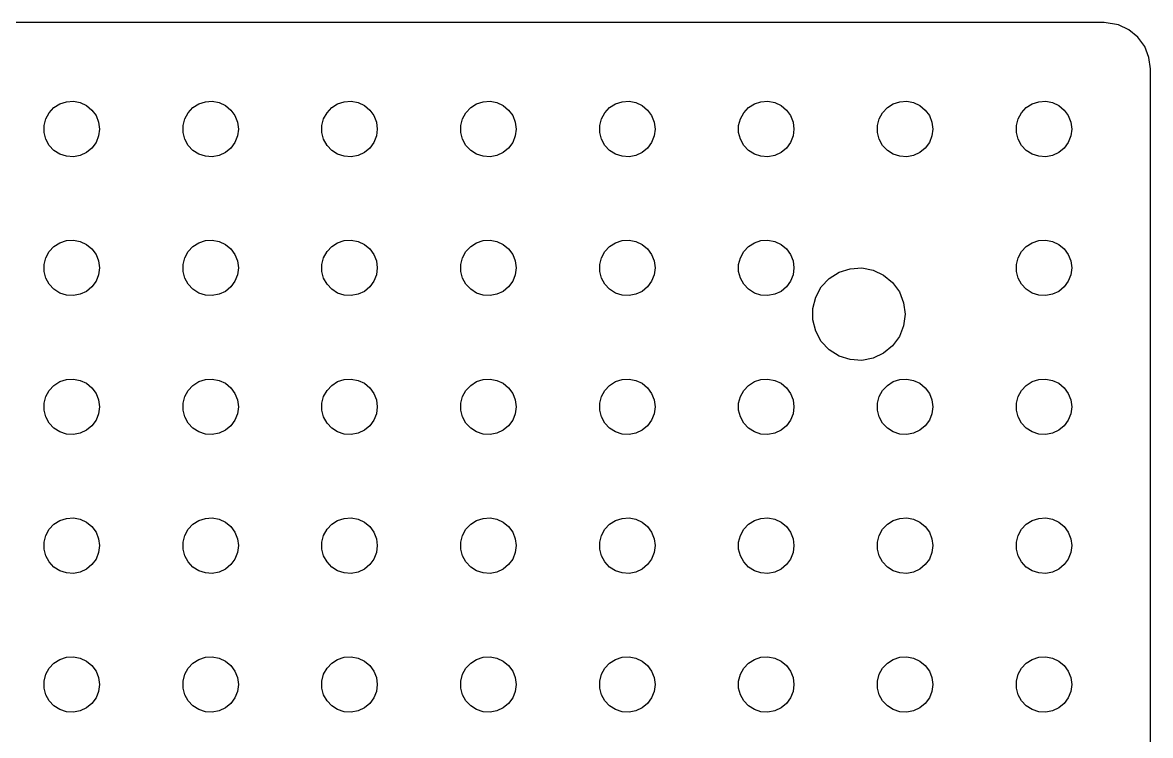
# Model space of a CAD drawing. Header units: metres. Extents: x -116 to 116, y -154 to 154.
# Drawn here: x -5.3 to 116.5, y 77 to 154 of the extents above; entities that cross this region are included whole.
import ezdxf

# ---------------------------------------------------------------- set-up
doc = ezdxf.new("R2010")
doc.units = ezdxf.units.M

msp = doc.modelspace()

# ---------------------------------------------------------------- linework, layer by layer
for p, q in [((111.5, 154), (-111.5, 154)), ((113.045, 153.755), (111.5, 154)), ((114.179, 153.222), (113.045, 153.755)), ((115.145, 152.423), (114.179, 153.222)), ((115.882, 151.409), (115.145, 152.423)), ((116.343, 150.243), (115.882, 151.409)), ((116.5, 149), (116.343, 150.243)), ((116.5, -149), (116.5, 149)), ((-1.91226, 144.812), (-1.27733, 145.214)), ((-1.27733, 145.214), (-0.56213, 145.447)), ((-0.56213, 145.447), (0.18837, 145.494)), ((0.18837, 145.494), (0.92705, 145.353)), ((0.92705, 145.353), (1.60747, 145.033)), ((1.60747, 145.033), (2.1869, 144.554)), ((13.0877, 144.812), (13.7227, 145.214)), ((13.7227, 145.214), (14.4379, 145.447)), ((14.4379, 145.447), (15.1884, 145.494)), ((15.1884, 145.494), (15.927, 145.353)), ((15.927, 145.353), (16.6075, 145.033)), ((16.6075, 145.033), (17.1869, 144.554)), ((28.0877, 144.812), (28.7227, 145.214)), ((28.7227, 145.214), (29.4379, 145.447)), ((29.4379, 145.447), (30.1884, 145.494)), ((30.1884, 145.494), (30.927, 145.353)), ((30.927, 145.353), (31.6075, 145.033)), ((31.6075, 145.033), (32.1869, 144.554)), ((43.0877, 144.812), (43.7227, 145.214)), ((43.7227, 145.214), (44.4379, 145.447)), ((44.4379, 145.447), (45.1884, 145.494)), ((45.1884, 145.494), (45.927, 145.353)), ((45.927, 145.353), (46.6075, 145.033)), ((46.6075, 145.033), (47.1869, 144.554)), ((58.0877, 144.812), (58.7227, 145.214)), ((58.7227, 145.214), (59.4379, 145.447)), ((59.4379, 145.447), (60.1884, 145.494)), ((60.1884, 145.494), (60.927, 145.353)), ((60.927, 145.353), (61.6075, 145.033)), ((61.6075, 145.033), (62.1869, 144.554)), ((73.0877, 144.812), (73.7227, 145.214)), ((73.7227, 145.214), (74.4379, 145.447)), ((74.4379, 145.447), (75.1884, 145.494)), ((75.1884, 145.494), (75.927, 145.353)), ((75.927, 145.353), (76.6075, 145.033)), ((76.6075, 145.033), (77.1869, 144.554)), ((88.0877, 144.812), (88.7227, 145.214)), ((88.7227, 145.214), (89.4379, 145.447)), ((89.4379, 145.447), (90.1884, 145.494)), ((90.1884, 145.494), (90.927, 145.353)), ((90.927, 145.353), (91.6075, 145.033)), ((91.6075, 145.033), (92.1869, 144.554)), ((103.088, 144.812), (103.723, 145.214)), ((103.723, 145.214), (104.438, 145.447)), ((104.438, 145.447), (105.188, 145.494)), ((105.188, 145.494), (105.927, 145.353)), ((105.927, 145.353), (106.607, 145.033)), ((106.607, 145.033), (107.187, 144.554)), ((-2.78932, 143.604), (-2.42705, 144.263)), ((-2.42705, 144.263), (-1.91226, 144.812)), ((2.1869, 144.554), (2.62891, 143.945)), ((2.62891, 143.945), (2.90575, 143.246)), ((12.2107, 143.604), (12.5729, 144.263)), ((12.5729, 144.263), (13.0877, 144.812)), ((17.1869, 144.554), (17.6289, 143.945)), ((17.6289, 143.945), (17.9057, 143.246)), ((27.2107, 143.604), (27.5729, 144.263)), ((27.5729, 144.263), (28.0877, 144.812)), ((32.1869, 144.554), (32.6289, 143.945)), ((32.6289, 143.945), (32.9057, 143.246)), ((42.2107, 143.604), (42.5729, 144.263)), ((42.5729, 144.263), (43.0877, 144.812)), ((47.1869, 144.554), (47.6289, 143.945)), ((47.6289, 143.945), (47.9057, 143.246)), ((57.2107, 143.604), (57.5729, 144.263)), ((57.5729, 144.263), (58.0877, 144.812)), ((62.1869, 144.554), (62.6289, 143.945)), ((62.6289, 143.945), (62.9057, 143.246)), ((72.2107, 143.604), (72.573, 144.263)), ((72.573, 144.263), (73.0877, 144.812)), ((77.1869, 144.554), (77.6289, 143.945)), ((77.6289, 143.945), (77.9057, 143.246)), ((87.2107, 143.604), (87.573, 144.263)), ((87.573, 144.263), (88.0877, 144.812)), ((92.1869, 144.554), (92.6289, 143.945)), ((92.6289, 143.945), (92.9057, 143.246)), ((102.211, 143.604), (102.573, 144.263)), ((102.573, 144.263), (103.088, 144.812)), ((107.187, 144.554), (107.629, 143.945)), ((107.629, 143.945), (107.906, 143.246)), ((-2.97633, 142.876), (-2.78932, 143.604)), ((-2.97633, 142.124), (-2.97633, 142.876)), ((2.90575, 143.246), (3, 142.5)), ((12.0237, 142.876), (12.2107, 143.604)), ((12.0237, 142.124), (12.0237, 142.876)), ((17.9057, 143.246), (18, 142.5)), ((27.0237, 142.876), (27.2107, 143.604)), ((27.0237, 142.124), (27.0237, 142.876)), ((32.9057, 143.246), (33, 142.5)), ((42.0237, 142.876), (42.2107, 143.604)), ((42.0237, 142.124), (42.0237, 142.876)), ((47.9057, 143.246), (48, 142.5)), ((57.0237, 142.876), (57.2107, 143.604)), ((57.0237, 142.124), (57.0237, 142.876)), ((62.9057, 143.246), (63, 142.5)), ((72.0237, 142.876), (72.2107, 143.604)), ((72.0237, 142.124), (72.0237, 142.876)), ((77.9057, 143.246), (78, 142.5)), ((87.0237, 142.876), (87.2107, 143.604)), ((87.0237, 142.124), (87.0237, 142.876)), ((92.9057, 143.246), (93, 142.5)), ((102.024, 142.876), (102.211, 143.604)), ((102.024, 142.124), (102.024, 142.876)), ((107.906, 143.246), (108, 142.5)), ((-2.78932, 141.396), (-2.97633, 142.124)), ((-2.42705, 140.737), (-2.78932, 141.396)), ((2.90575, 141.754), (2.62891, 141.055)), ((3, 142.5), (2.90575, 141.754)), ((12.2107, 141.396), (12.0237, 142.124)), ((12.5729, 140.737), (12.2107, 141.396)), ((17.9057, 141.754), (17.6289, 141.055)), ((18, 142.5), (17.9057, 141.754)), ((27.2107, 141.396), (27.0237, 142.124)), ((27.5729, 140.737), (27.2107, 141.396)), ((32.9057, 141.754), (32.6289, 141.055)), ((33, 142.5), (32.9057, 141.754)), ((42.2107, 141.396), (42.0237, 142.124)), ((42.5729, 140.737), (42.2107, 141.396)), ((47.9057, 141.754), (47.6289, 141.055)), ((48, 142.5), (47.9057, 141.754)), ((57.2107, 141.396), (57.0237, 142.124)), ((57.5729, 140.737), (57.2107, 141.396)), ((62.9057, 141.754), (62.6289, 141.055)), ((63, 142.5), (62.9057, 141.754)), ((72.2107, 141.396), (72.0237, 142.124)), ((72.573, 140.737), (72.2107, 141.396)), ((77.9057, 141.754), (77.6289, 141.055)), ((78, 142.5), (77.9057, 141.754)), ((87.2107, 141.396), (87.0237, 142.124)), ((87.573, 140.737), (87.2107, 141.396)), ((92.9057, 141.754), (92.6289, 141.055)), ((93, 142.5), (92.9057, 141.754)), ((102.211, 141.396), (102.024, 142.124)), ((102.573, 140.737), (102.211, 141.396)), ((107.906, 141.754), (107.629, 141.055)), ((108, 142.5), (107.906, 141.754)), ((-1.91226, 140.188), (-2.42705, 140.737)), ((-1.27733, 139.786), (-1.91226, 140.188)), ((2.1869, 140.446), (1.60747, 139.967)), ((2.62891, 141.055), (2.1869, 140.446)), ((13.0877, 140.188), (12.5729, 140.737)), ((13.7227, 139.786), (13.0877, 140.188)), ((17.1869, 140.446), (16.6075, 139.967)), ((17.6289, 141.055), (17.1869, 140.446)), ((28.0877, 140.188), (27.5729, 140.737)), ((28.7227, 139.786), (28.0877, 140.188)), ((32.1869, 140.446), (31.6075, 139.967)), ((32.6289, 141.055), (32.1869, 140.446)), ((43.0877, 140.188), (42.5729, 140.737)), ((43.7227, 139.786), (43.0877, 140.188)), ((47.1869, 140.446), (46.6075, 139.967)), ((47.6289, 141.055), (47.1869, 140.446)), ((58.0877, 140.188), (57.5729, 140.737)), ((58.7227, 139.786), (58.0877, 140.188)), ((62.1869, 140.446), (61.6075, 139.967)), ((62.6289, 141.055), (62.1869, 140.446)), ((73.0877, 140.188), (72.573, 140.737)), ((73.7227, 139.786), (73.0877, 140.188)), ((77.1869, 140.446), (76.6075, 139.967)), ((77.6289, 141.055), (77.1869, 140.446)), ((88.0877, 140.188), (87.573, 140.737)), ((88.7227, 139.786), (88.0877, 140.188)), ((92.1869, 140.446), (91.6075, 139.967)), ((92.6289, 141.055), (92.1869, 140.446)), ((103.088, 140.188), (102.573, 140.737)), ((103.723, 139.786), (103.088, 140.188)), ((107.187, 140.446), (106.607, 139.967)), ((107.629, 141.055), (107.187, 140.446)), ((-0.56213, 139.553), (-1.27733, 139.786)), ((0.18837, 139.506), (-0.56213, 139.553)), ((0.92705, 139.647), (0.18837, 139.506)), ((1.60747, 139.967), (0.92705, 139.647)), ((14.4379, 139.553), (13.7227, 139.786)), ((15.1884, 139.506), (14.4379, 139.553)), ((15.927, 139.647), (15.1884, 139.506)), ((16.6075, 139.967), (15.927, 139.647)), ((29.4379, 139.553), (28.7227, 139.786)), ((30.1884, 139.506), (29.4379, 139.553)), ((30.927, 139.647), (30.1884, 139.506)), ((31.6075, 139.967), (30.927, 139.647)), ((44.4379, 139.553), (43.7227, 139.786)), ((45.1884, 139.506), (44.4379, 139.553)), ((45.927, 139.647), (45.1884, 139.506)), ((46.6075, 139.967), (45.927, 139.647)), ((59.4379, 139.553), (58.7227, 139.786)), ((60.1884, 139.506), (59.4379, 139.553)), ((60.927, 139.647), (60.1884, 139.506)), ((61.6075, 139.967), (60.927, 139.647)), ((74.4379, 139.553), (73.7227, 139.786)), ((75.1884, 139.506), (74.4379, 139.553)), ((75.927, 139.647), (75.1884, 139.506)), ((76.6075, 139.967), (75.927, 139.647)), ((89.4379, 139.553), (88.7227, 139.786)), ((90.1884, 139.506), (89.4379, 139.553)), ((90.927, 139.647), (90.1884, 139.506)), ((91.6075, 139.967), (90.927, 139.647)), ((104.438, 139.553), (103.723, 139.786)), ((105.188, 139.506), (104.438, 139.553)), ((105.927, 139.647), (105.188, 139.506)), ((106.607, 139.967), (105.927, 139.647)), ((-1.27733, 130.214), (-0.56213, 130.447)), ((-0.56213, 130.447), (0.18837, 130.494)), ((0.18837, 130.494), (0.92705, 130.353)), ((0.92705, 130.353), (1.60747, 130.033)), ((13.7227, 130.214), (14.4379, 130.447)), ((14.4379, 130.447), (15.1884, 130.494)), ((15.1884, 130.494), (15.927, 130.353)), ((15.927, 130.353), (16.6075, 130.033)), ((28.7227, 130.214), (29.4379, 130.447)), ((29.4379, 130.447), (30.1884, 130.494)), ((30.1884, 130.494), (30.927, 130.353)), ((30.927, 130.353), (31.6075, 130.033)), ((43.7227, 130.214), (44.4379, 130.447)), ((44.4379, 130.447), (45.1884, 130.494)), ((45.1884, 130.494), (45.927, 130.353)), ((45.927, 130.353), (46.6075, 130.033)), ((58.7227, 130.214), (59.4379, 130.447)), ((59.4379, 130.447), (60.1884, 130.494)), ((60.1884, 130.494), (60.927, 130.353)), ((60.927, 130.353), (61.6075, 130.033)), ((73.7227, 130.214), (74.4379, 130.447)), ((74.4379, 130.447), (75.1884, 130.494)), ((75.1884, 130.494), (75.927, 130.353)), ((75.927, 130.353), (76.6075, 130.033)), ((103.723, 130.214), (104.438, 130.447)), ((104.438, 130.447), (105.188, 130.494)), ((105.188, 130.494), (105.927, 130.353)), ((105.927, 130.353), (106.607, 130.033)), ((-2.78932, 128.604), (-2.42705, 129.263)), ((-2.42705, 129.263), (-1.91226, 129.812)), ((-1.91226, 129.812), (-1.27733, 130.214)), ((1.60747, 130.033), (2.1869, 129.554)), ((2.1869, 129.554), (2.62891, 128.945)), ((12.2107, 128.604), (12.5729, 129.263)), ((12.5729, 129.263), (13.0877, 129.812)), ((13.0877, 129.812), (13.7227, 130.214)), ((16.6075, 130.033), (17.1869, 129.554)), ((17.1869, 129.554), (17.6289, 128.945)), ((27.2107, 128.604), (27.5729, 129.263)), ((27.5729, 129.263), (28.0877, 129.812)), ((28.0877, 129.812), (28.7227, 130.214)), ((31.6075, 130.033), (32.1869, 129.554)), ((32.1869, 129.554), (32.6289, 128.945)), ((42.2107, 128.604), (42.5729, 129.263)), ((42.5729, 129.263), (43.0877, 129.812)), ((43.0877, 129.812), (43.7227, 130.214)), ((46.6075, 130.033), (47.1869, 129.554)), ((47.1869, 129.554), (47.6289, 128.945)), ((57.2107, 128.604), (57.5729, 129.263)), ((57.5729, 129.263), (58.0877, 129.812)), ((58.0877, 129.812), (58.7227, 130.214)), ((61.6075, 130.033), (62.1869, 129.554)), ((62.1869, 129.554), (62.6289, 128.945)), ((72.2107, 128.604), (72.573, 129.263)), ((72.573, 129.263), (73.0877, 129.812)), ((73.0877, 129.812), (73.7227, 130.214)), ((76.6075, 130.033), (77.1869, 129.554)), ((77.1869, 129.554), (77.6289, 128.945)), ((102.211, 128.604), (102.573, 129.263)), ((102.573, 129.263), (103.088, 129.812)), ((103.088, 129.812), (103.723, 130.214)), ((106.607, 130.033), (107.187, 129.554)), ((107.187, 129.554), (107.629, 128.945)), ((-2.97633, 127.876), (-2.78932, 128.604)), ((2.62891, 128.945), (2.90575, 128.246)), ((2.90575, 128.246), (3, 127.5)), ((12.0237, 127.876), (12.2107, 128.604)), ((17.6289, 128.945), (17.9057, 128.246)), ((17.9057, 128.246), (18, 127.5)), ((27.0237, 127.876), (27.2107, 128.604)), ((32.6289, 128.945), (32.9057, 128.246)), ((32.9057, 128.246), (33, 127.5)), ((42.0237, 127.876), (42.2107, 128.604)), ((47.6289, 128.945), (47.9057, 128.246)), ((47.9057, 128.246), (48, 127.5)), ((57.0237, 127.876), (57.2107, 128.604)), ((62.6289, 128.945), (62.9057, 128.246)), ((62.9057, 128.246), (63, 127.5)), ((72.0237, 127.876), (72.2107, 128.604)), ((77.6289, 128.945), (77.9057, 128.246)), ((77.9057, 128.246), (78, 127.5)), ((102.024, 127.876), (102.211, 128.604)), ((107.629, 128.945), (107.906, 128.246)), ((107.906, 128.246), (108, 127.5)), ((-2.97633, 127.124), (-2.97633, 127.876)), ((-2.78932, 126.396), (-2.97633, 127.124)), ((2.90575, 126.754), (2.62891, 126.055)), ((3, 127.5), (2.90575, 126.754)), ((12.0237, 127.124), (12.0237, 127.876)), ((12.2107, 126.396), (12.0237, 127.124)), ((17.9057, 126.754), (17.6289, 126.055)), ((18, 127.5), (17.9057, 126.754)), ((27.0237, 127.124), (27.0237, 127.876)), ((27.2107, 126.396), (27.0237, 127.124)), ((32.9057, 126.754), (32.6289, 126.055)), ((33, 127.5), (32.9057, 126.754)), ((42.0237, 127.124), (42.0237, 127.876)), ((42.2107, 126.396), (42.0237, 127.124)), ((47.9057, 126.754), (47.6289, 126.055)), ((48, 127.5), (47.9057, 126.754)), ((57.0237, 127.124), (57.0237, 127.876)), ((57.2107, 126.396), (57.0237, 127.124)), ((62.9057, 126.754), (62.6289, 126.055)), ((63, 127.5), (62.9057, 126.754)), ((72.0237, 127.124), (72.0237, 127.876)), ((72.2107, 126.396), (72.0237, 127.124)), ((77.9057, 126.754), (77.6289, 126.055)), ((78, 127.5), (77.9057, 126.754)), ((81.8129, 126.353), (82.8711, 127.024)), ((82.8711, 127.024), (84.0631, 127.411)), ((84.0631, 127.411), (85.3139, 127.49)), ((85.3139, 127.49), (86.5451, 127.255)), ((86.5451, 127.255), (87.6791, 126.722)), ((87.6791, 126.722), (88.6448, 125.923)), ((102.024, 127.124), (102.024, 127.876)), ((102.211, 126.396), (102.024, 127.124)), ((107.906, 126.754), (107.629, 126.055)), ((108, 127.5), (107.906, 126.754)), ((-2.42705, 125.737), (-2.78932, 126.396)), ((-1.91226, 125.188), (-2.42705, 125.737)), ((2.62891, 126.055), (2.1869, 125.446)), ((12.5729, 125.737), (12.2107, 126.396)), ((13.0877, 125.188), (12.5729, 125.737)), ((17.6289, 126.055), (17.1869, 125.446)), ((27.5729, 125.737), (27.2107, 126.396)), ((28.0877, 125.188), (27.5729, 125.737)), ((32.6289, 126.055), (32.1869, 125.446)), ((42.5729, 125.737), (42.2107, 126.396)), ((43.0877, 125.188), (42.5729, 125.737)), ((47.6289, 126.055), (47.1869, 125.446)), ((57.5729, 125.737), (57.2107, 126.396)), ((58.0877, 125.188), (57.5729, 125.737)), ((62.6289, 126.055), (62.1869, 125.446)), ((72.573, 125.737), (72.2107, 126.396)), ((73.0877, 125.188), (72.573, 125.737)), ((77.6289, 126.055), (77.1869, 125.446)), ((80.9549, 125.439), (81.8129, 126.353)), ((88.6448, 125.923), (89.3815, 124.909)), ((102.573, 125.737), (102.211, 126.396)), ((103.088, 125.188), (102.573, 125.737)), ((107.629, 126.055), (107.187, 125.446)), ((-1.27733, 124.786), (-1.91226, 125.188)), ((-0.56213, 124.553), (-1.27733, 124.786)), ((0.18837, 124.506), (-0.56213, 124.553)), ((0.92705, 124.647), (0.18837, 124.506)), ((1.60747, 124.967), (0.92705, 124.647)), ((2.1869, 125.446), (1.60747, 124.967)), ((13.7227, 124.786), (13.0877, 125.188)), ((14.4379, 124.553), (13.7227, 124.786)), ((15.1884, 124.506), (14.4379, 124.553)), ((15.927, 124.647), (15.1884, 124.506)), ((16.6075, 124.967), (15.927, 124.647)), ((17.1869, 125.446), (16.6075, 124.967)), ((28.7227, 124.786), (28.0877, 125.188)), ((29.4379, 124.553), (28.7227, 124.786)), ((30.1884, 124.506), (29.4379, 124.553)), ((30.927, 124.647), (30.1884, 124.506)), ((31.6075, 124.967), (30.927, 124.647)), ((32.1869, 125.446), (31.6075, 124.967)), ((43.7227, 124.786), (43.0877, 125.188)), ((44.4379, 124.553), (43.7227, 124.786)), ((45.1884, 124.506), (44.4379, 124.553)), ((45.927, 124.647), (45.1884, 124.506)), ((46.6075, 124.967), (45.927, 124.647)), ((47.1869, 125.446), (46.6075, 124.967)), ((58.7227, 124.786), (58.0877, 125.188)), ((59.4379, 124.553), (58.7227, 124.786)), ((60.1884, 124.506), (59.4379, 124.553)), ((60.927, 124.647), (60.1884, 124.506)), ((61.6075, 124.967), (60.927, 124.647)), ((62.1869, 125.446), (61.6075, 124.967)), ((73.7227, 124.786), (73.0877, 125.188)), ((74.4379, 124.553), (73.7227, 124.786)), ((75.1884, 124.506), (74.4379, 124.553)), ((75.927, 124.647), (75.1884, 124.506)), ((76.6075, 124.967), (75.927, 124.647)), ((77.1869, 125.446), (76.6075, 124.967)), ((80.0394, 123.127), (80.3511, 124.341)), ((80.3511, 124.341), (80.9549, 125.439)), ((89.3815, 124.909), (89.8429, 123.743)), ((103.723, 124.786), (103.088, 125.188)), ((104.438, 124.553), (103.723, 124.786)), ((105.188, 124.506), (104.438, 124.553)), ((105.927, 124.647), (105.188, 124.506)), ((106.607, 124.967), (105.927, 124.647)), ((107.187, 125.446), (106.607, 124.967)), ((80.0394, 121.873), (80.0394, 123.127)), ((89.8429, 123.743), (90, 122.5)), ((80.3511, 120.659), (80.0394, 121.873)), ((90, 122.5), (89.8429, 121.257)), ((80.9549, 119.561), (80.3511, 120.659)), ((89.8429, 121.257), (89.3815, 120.091)), ((81.8129, 118.647), (80.9549, 119.561)), ((89.3815, 120.091), (88.6448, 119.077)), ((82.8711, 117.976), (81.8129, 118.647)), ((87.6791, 118.278), (86.5451, 117.745)), ((88.6448, 119.077), (87.6791, 118.278)), ((84.0631, 117.589), (82.8711, 117.976)), ((85.3139, 117.51), (84.0631, 117.589)), ((86.5451, 117.745), (85.3139, 117.51)), ((-2.42705, 114.263), (-1.91226, 114.812)), ((-1.91226, 114.812), (-1.27733, 115.214)), ((-1.27733, 115.214), (-0.56213, 115.447)), ((-0.56213, 115.447), (0.18837, 115.494)), ((0.18837, 115.494), (0.92705, 115.353)), ((0.92705, 115.353), (1.60747, 115.033)), ((1.60747, 115.033), (2.1869, 114.554)), ((2.1869, 114.554), (2.62891, 113.945)), ((12.5729, 114.263), (13.0877, 114.812)), ((13.0877, 114.812), (13.7227, 115.214)), ((13.7227, 115.214), (14.4379, 115.447)), ((14.4379, 115.447), (15.1884, 115.494)), ((15.1884, 115.494), (15.927, 115.353)), ((15.927, 115.353), (16.6075, 115.033)), ((16.6075, 115.033), (17.1869, 114.554)), ((17.1869, 114.554), (17.6289, 113.945)), ((27.5729, 114.263), (28.0877, 114.812)), ((28.0877, 114.812), (28.7227, 115.214)), ((28.7227, 115.214), (29.4379, 115.447)), ((29.4379, 115.447), (30.1884, 115.494)), ((30.1884, 115.494), (30.927, 115.353)), ((30.927, 115.353), (31.6075, 115.033)), ((31.6075, 115.033), (32.1869, 114.554)), ((32.1869, 114.554), (32.6289, 113.945)), ((42.5729, 114.263), (43.0877, 114.812)), ((43.0877, 114.812), (43.7227, 115.214)), ((43.7227, 115.214), (44.4379, 115.447)), ((44.4379, 115.447), (45.1884, 115.494)), ((45.1884, 115.494), (45.927, 115.353)), ((45.927, 115.353), (46.6075, 115.033)), ((46.6075, 115.033), (47.1869, 114.554)), ((47.1869, 114.554), (47.6289, 113.945)), ((57.5729, 114.263), (58.0877, 114.812)), ((58.0877, 114.812), (58.7227, 115.214)), ((58.7227, 115.214), (59.4379, 115.447)), ((59.4379, 115.447), (60.1884, 115.494)), ((60.1884, 115.494), (60.927, 115.353)), ((60.927, 115.353), (61.6075, 115.033)), ((61.6075, 115.033), (62.1869, 114.554)), ((62.1869, 114.554), (62.6289, 113.945)), ((72.573, 114.263), (73.0877, 114.812)), ((73.0877, 114.812), (73.7227, 115.214)), ((73.7227, 115.214), (74.4379, 115.447)), ((74.4379, 115.447), (75.1884, 115.494)), ((75.1884, 115.494), (75.927, 115.353)), ((75.927, 115.353), (76.6075, 115.033)), ((76.6075, 115.033), (77.1869, 114.554)), ((77.1869, 114.554), (77.6289, 113.945)), ((87.573, 114.263), (88.0877, 114.812)), ((88.0877, 114.812), (88.7227, 115.214)), ((88.7227, 115.214), (89.4379, 115.447)), ((89.4379, 115.447), (90.1884, 115.494)), ((90.1884, 115.494), (90.927, 115.353)), ((90.927, 115.353), (91.6075, 115.033)), ((91.6075, 115.033), (92.1869, 114.554)), ((92.1869, 114.554), (92.6289, 113.945)), ((102.573, 114.263), (103.088, 114.812)), ((103.088, 114.812), (103.723, 115.214)), ((103.723, 115.214), (104.438, 115.447)), ((104.438, 115.447), (105.188, 115.494)), ((105.188, 115.494), (105.927, 115.353)), ((105.927, 115.353), (106.607, 115.033)), ((106.607, 115.033), (107.187, 114.554)), ((107.187, 114.554), (107.629, 113.945)), ((-2.97633, 112.876), (-2.78932, 113.604)), ((-2.78932, 113.604), (-2.42705, 114.263)), ((2.62891, 113.945), (2.90575, 113.246)), ((12.0237, 112.876), (12.2107, 113.604)), ((12.2107, 113.604), (12.5729, 114.263)), ((17.6289, 113.945), (17.9057, 113.246)), ((27.0237, 112.876), (27.2107, 113.604)), ((27.2107, 113.604), (27.5729, 114.263)), ((32.6289, 113.945), (32.9057, 113.246)), ((42.0237, 112.876), (42.2107, 113.604)), ((42.2107, 113.604), (42.5729, 114.263)), ((47.6289, 113.945), (47.9057, 113.246)), ((57.0237, 112.876), (57.2107, 113.604)), ((57.2107, 113.604), (57.5729, 114.263)), ((62.6289, 113.945), (62.9057, 113.246)), ((72.0237, 112.876), (72.2107, 113.604)), ((72.2107, 113.604), (72.573, 114.263)), ((77.6289, 113.945), (77.9057, 113.246)), ((87.0237, 112.876), (87.2107, 113.604)), ((87.2107, 113.604), (87.573, 114.263)), ((92.6289, 113.945), (92.9057, 113.246)), ((102.024, 112.876), (102.211, 113.604)), ((102.211, 113.604), (102.573, 114.263)), ((107.629, 113.945), (107.906, 113.246)), ((-2.97633, 112.124), (-2.97633, 112.876)), ((-2.78932, 111.396), (-2.97633, 112.124)), ((2.90575, 113.246), (3, 112.5)), ((3, 112.5), (2.90575, 111.754)), ((12.0237, 112.124), (12.0237, 112.876)), ((12.2107, 111.396), (12.0237, 112.124)), ((17.9057, 113.246), (18, 112.5)), ((18, 112.5), (17.9057, 111.754)), ((27.0237, 112.124), (27.0237, 112.876)), ((27.2107, 111.396), (27.0237, 112.124)), ((32.9057, 113.246), (33, 112.5)), ((33, 112.5), (32.9057, 111.754)), ((42.0237, 112.124), (42.0237, 112.876)), ((42.2107, 111.396), (42.0237, 112.124)), ((47.9057, 113.246), (48, 112.5)), ((48, 112.5), (47.9057, 111.754)), ((57.0237, 112.124), (57.0237, 112.876)), ((57.2107, 111.396), (57.0237, 112.124)), ((62.9057, 113.246), (63, 112.5)), ((63, 112.5), (62.9057, 111.754)), ((72.0237, 112.124), (72.0237, 112.876)), ((72.2107, 111.396), (72.0237, 112.124)), ((77.9057, 113.246), (78, 112.5)), ((78, 112.5), (77.9057, 111.754)), ((87.0237, 112.124), (87.0237, 112.876)), ((87.2107, 111.396), (87.0237, 112.124)), ((92.9057, 113.246), (93, 112.5)), ((93, 112.5), (92.9057, 111.754)), ((102.024, 112.124), (102.024, 112.876)), ((102.211, 111.396), (102.024, 112.124)), ((107.906, 113.246), (108, 112.5)), ((108, 112.5), (107.906, 111.754)), ((-2.42705, 110.737), (-2.78932, 111.396)), ((2.62891, 111.055), (2.1869, 110.446)), ((2.90575, 111.754), (2.62891, 111.055)), ((12.5729, 110.737), (12.2107, 111.396)), ((17.6289, 111.055), (17.1869, 110.446)), ((17.9057, 111.754), (17.6289, 111.055)), ((27.5729, 110.737), (27.2107, 111.396)), ((32.6289, 111.055), (32.1869, 110.446)), ((32.9057, 111.754), (32.6289, 111.055)), ((42.5729, 110.737), (42.2107, 111.396)), ((47.6289, 111.055), (47.1869, 110.446)), ((47.9057, 111.754), (47.6289, 111.055)), ((57.5729, 110.737), (57.2107, 111.396)), ((62.6289, 111.055), (62.1869, 110.446)), ((62.9057, 111.754), (62.6289, 111.055)), ((72.573, 110.737), (72.2107, 111.396)), ((77.6289, 111.055), (77.1869, 110.446)), ((77.9057, 111.754), (77.6289, 111.055)), ((87.573, 110.737), (87.2107, 111.396)), ((92.6289, 111.055), (92.1869, 110.446)), ((92.9057, 111.754), (92.6289, 111.055)), ((102.573, 110.737), (102.211, 111.396)), ((107.629, 111.055), (107.187, 110.446)), ((107.906, 111.754), (107.629, 111.055)), ((-1.91226, 110.188), (-2.42705, 110.737)), ((-1.27733, 109.786), (-1.91226, 110.188)), ((-0.56213, 109.553), (-1.27733, 109.786)), ((0.92705, 109.647), (0.18837, 109.506)), ((1.60747, 109.967), (0.92705, 109.647)), ((2.1869, 110.446), (1.60747, 109.967)), ((13.0877, 110.188), (12.5729, 110.737)), ((13.7227, 109.786), (13.0877, 110.188)), ((14.4379, 109.553), (13.7227, 109.786)), ((15.927, 109.647), (15.1884, 109.506)), ((16.6075, 109.967), (15.927, 109.647)), ((17.1869, 110.446), (16.6075, 109.967)), ((28.0877, 110.188), (27.5729, 110.737)), ((28.7227, 109.786), (28.0877, 110.188)), ((29.4379, 109.553), (28.7227, 109.786)), ((30.927, 109.647), (30.1884, 109.506)), ((31.6075, 109.967), (30.927, 109.647)), ((32.1869, 110.446), (31.6075, 109.967)), ((43.0877, 110.188), (42.5729, 110.737)), ((43.7227, 109.786), (43.0877, 110.188)), ((44.4379, 109.553), (43.7227, 109.786)), ((45.927, 109.647), (45.1884, 109.506)), ((46.6075, 109.967), (45.927, 109.647)), ((47.1869, 110.446), (46.6075, 109.967)), ((58.0877, 110.188), (57.5729, 110.737)), ((58.7227, 109.786), (58.0877, 110.188)), ((59.4379, 109.553), (58.7227, 109.786)), ((60.927, 109.647), (60.1884, 109.506)), ((61.6075, 109.967), (60.927, 109.647)), ((62.1869, 110.446), (61.6075, 109.967)), ((73.0877, 110.188), (72.573, 110.737)), ((73.7227, 109.786), (73.0877, 110.188)), ((74.4379, 109.553), (73.7227, 109.786)), ((75.927, 109.647), (75.1884, 109.506)), ((76.6075, 109.967), (75.927, 109.647)), ((77.1869, 110.446), (76.6075, 109.967)), ((88.0877, 110.188), (87.573, 110.737)), ((88.7227, 109.786), (88.0877, 110.188)), ((89.4379, 109.553), (88.7227, 109.786)), ((90.927, 109.647), (90.1884, 109.506)), ((91.6075, 109.967), (90.927, 109.647)), ((92.1869, 110.446), (91.6075, 109.967)), ((103.088, 110.188), (102.573, 110.737)), ((103.723, 109.786), (103.088, 110.188)), ((104.438, 109.553), (103.723, 109.786)), ((105.927, 109.647), (105.188, 109.506)), ((106.607, 109.967), (105.927, 109.647)), ((107.187, 110.446), (106.607, 109.967)), ((0.18837, 109.506), (-0.56213, 109.553)), ((15.1884, 109.506), (14.4379, 109.553)), ((30.1884, 109.506), (29.4379, 109.553)), ((45.1884, 109.506), (44.4379, 109.553)), ((60.1884, 109.506), (59.4379, 109.553)), ((75.1884, 109.506), (74.4379, 109.553)), ((90.1884, 109.506), (89.4379, 109.553)), ((105.188, 109.506), (104.438, 109.553)), ((-1.91226, 99.8115), (-1.27733, 100.214)), ((-1.27733, 100.214), (-0.56213, 100.447)), ((-0.56213, 100.447), (0.18837, 100.494)), ((0.18837, 100.494), (0.92705, 100.353)), ((0.92705, 100.353), (1.60747, 100.033)), ((1.60747, 100.033), (2.1869, 99.5536)), ((13.0877, 99.8115), (13.7227, 100.214)), ((13.7227, 100.214), (14.4379, 100.447)), ((14.4379, 100.447), (15.1884, 100.494)), ((15.1884, 100.494), (15.927, 100.353)), ((15.927, 100.353), (16.6075, 100.033)), ((16.6075, 100.033), (17.1869, 99.5536)), ((28.0877, 99.8115), (28.7227, 100.214)), ((28.7227, 100.214), (29.4379, 100.447)), ((29.4379, 100.447), (30.1884, 100.494)), ((30.1884, 100.494), (30.927, 100.353)), ((30.927, 100.353), (31.6075, 100.033)), ((31.6075, 100.033), (32.1869, 99.5536)), ((43.0877, 99.8115), (43.7227, 100.214)), ((43.7227, 100.214), (44.4379, 100.447)), ((44.4379, 100.447), (45.1884, 100.494)), ((45.1884, 100.494), (45.927, 100.353)), ((45.927, 100.353), (46.6075, 100.033)), ((46.6075, 100.033), (47.1869, 99.5536)), ((58.0877, 99.8115), (58.7227, 100.214)), ((58.7227, 100.214), (59.4379, 100.447)), ((59.4379, 100.447), (60.1884, 100.494)), ((60.1884, 100.494), (60.927, 100.353)), ((60.927, 100.353), (61.6075, 100.033)), ((61.6075, 100.033), (62.1869, 99.5536)), ((73.0877, 99.8115), (73.7227, 100.214)), ((73.7227, 100.214), (74.4379, 100.447)), ((74.4379, 100.447), (75.1884, 100.494)), ((75.1884, 100.494), (75.927, 100.353)), ((75.927, 100.353), (76.6075, 100.033)), ((76.6075, 100.033), (77.1869, 99.5536)), ((88.0877, 99.8115), (88.7227, 100.214)), ((88.7227, 100.214), (89.4379, 100.447)), ((89.4379, 100.447), (90.1884, 100.494)), ((90.1884, 100.494), (90.927, 100.353)), ((90.927, 100.353), (91.6075, 100.033)), ((91.6075, 100.033), (92.1869, 99.5536)), ((103.088, 99.8115), (103.723, 100.214)), ((103.723, 100.214), (104.438, 100.447)), ((104.438, 100.447), (105.188, 100.494)), ((105.188, 100.494), (105.927, 100.353)), ((105.927, 100.353), (106.607, 100.033)), ((106.607, 100.033), (107.187, 99.5536)), ((-2.78932, 98.6044), (-2.42705, 99.2634)), ((-2.42705, 99.2634), (-1.91226, 99.8115)), ((2.1869, 99.5536), (2.62891, 98.9453)), ((2.62891, 98.9453), (2.90575, 98.2461)), ((12.2107, 98.6044), (12.5729, 99.2634)), ((12.5729, 99.2634), (13.0877, 99.8115)), ((17.1869, 99.5536), (17.6289, 98.9453)), ((17.6289, 98.9453), (17.9057, 98.2461)), ((27.2107, 98.6044), (27.5729, 99.2634)), ((27.5729, 99.2634), (28.0877, 99.8115)), ((32.1869, 99.5536), (32.6289, 98.9453)), ((32.6289, 98.9453), (32.9057, 98.2461)), ((42.2107, 98.6044), (42.5729, 99.2634)), ((42.5729, 99.2634), (43.0877, 99.8115)), ((47.1869, 99.5536), (47.6289, 98.9453)), ((47.6289, 98.9453), (47.9057, 98.2461)), ((57.2107, 98.6044), (57.5729, 99.2634)), ((57.5729, 99.2634), (58.0877, 99.8115)), ((62.1869, 99.5536), (62.6289, 98.9453)), ((62.6289, 98.9453), (62.9057, 98.2461)), ((72.2107, 98.6044), (72.573, 99.2634)), ((72.573, 99.2634), (73.0877, 99.8115)), ((77.1869, 99.5536), (77.6289, 98.9453)), ((77.6289, 98.9453), (77.9057, 98.2461)), ((87.2107, 98.6044), (87.573, 99.2634)), ((87.573, 99.2634), (88.0877, 99.8115)), ((92.1869, 99.5536), (92.6289, 98.9453)), ((92.6289, 98.9453), (92.9057, 98.2461)), ((102.211, 98.6044), (102.573, 99.2634)), ((102.573, 99.2634), (103.088, 99.8115)), ((107.187, 99.5536), (107.629, 98.9453)), ((107.629, 98.9453), (107.906, 98.2461)), ((-2.97633, 97.876), (-2.78932, 98.6044)), ((-2.97633, 97.124), (-2.97633, 97.876)), ((2.90575, 98.2461), (3, 97.5)), ((3, 97.5), (2.90575, 96.7539)), ((12.0237, 97.876), (12.2107, 98.6044)), ((12.0237, 97.124), (12.0237, 97.876)), ((17.9057, 98.2461), (18, 97.5)), ((18, 97.5), (17.9057, 96.7539)), ((27.0237, 97.876), (27.2107, 98.6044)), ((27.0237, 97.124), (27.0237, 97.876)), ((32.9057, 98.2461), (33, 97.5)), ((33, 97.5), (32.9057, 96.7539)), ((42.0237, 97.876), (42.2107, 98.6044)), ((42.0237, 97.124), (42.0237, 97.876)), ((47.9057, 98.2461), (48, 97.5)), ((48, 97.5), (47.9057, 96.7539)), ((57.0237, 97.876), (57.2107, 98.6044)), ((57.0237, 97.124), (57.0237, 97.876)), ((62.9057, 98.2461), (63, 97.5)), ((63, 97.5), (62.9057, 96.7539)), ((72.0237, 97.876), (72.2107, 98.6044)), ((72.0237, 97.124), (72.0237, 97.876)), ((77.9057, 98.2461), (78, 97.5)), ((78, 97.5), (77.9057, 96.7539)), ((87.0237, 97.876), (87.2107, 98.6044)), ((87.0237, 97.124), (87.0237, 97.876)), ((92.9057, 98.2461), (93, 97.5)), ((93, 97.5), (92.9057, 96.7539)), ((102.024, 97.876), (102.211, 98.6044)), ((102.024, 97.124), (102.024, 97.876)), ((107.906, 98.2461), (108, 97.5)), ((108, 97.5), (107.906, 96.7539)), ((-2.78932, 96.3956), (-2.97633, 97.124)), ((-2.42705, 95.7366), (-2.78932, 96.3956)), ((2.90575, 96.7539), (2.62891, 96.0547)), ((12.2107, 96.3956), (12.0237, 97.124)), ((12.5729, 95.7366), (12.2107, 96.3956)), ((17.9057, 96.7539), (17.6289, 96.0547)), ((27.2107, 96.3956), (27.0237, 97.124)), ((27.5729, 95.7366), (27.2107, 96.3956)), ((32.9057, 96.7539), (32.6289, 96.0547)), ((42.2107, 96.3956), (42.0237, 97.124)), ((42.5729, 95.7366), (42.2107, 96.3956)), ((47.9057, 96.7539), (47.6289, 96.0547)), ((57.2107, 96.3956), (57.0237, 97.124)), ((57.5729, 95.7366), (57.2107, 96.3956)), ((62.9057, 96.7539), (62.6289, 96.0547)), ((72.2107, 96.3956), (72.0237, 97.124)), ((72.573, 95.7366), (72.2107, 96.3956)), ((77.9057, 96.7539), (77.6289, 96.0547)), ((87.2107, 96.3956), (87.0237, 97.124)), ((87.573, 95.7366), (87.2107, 96.3956)), ((92.9057, 96.7539), (92.6289, 96.0547)), ((102.211, 96.3956), (102.024, 97.124)), ((102.573, 95.7366), (102.211, 96.3956)), ((107.906, 96.7539), (107.629, 96.0547)), ((-1.91226, 95.1885), (-2.42705, 95.7366)), ((-1.27733, 94.7855), (-1.91226, 95.1885)), ((2.1869, 95.4464), (1.60747, 94.967)), ((2.62891, 96.0547), (2.1869, 95.4464)), ((13.0877, 95.1885), (12.5729, 95.7366)), ((13.7227, 94.7855), (13.0877, 95.1885)), ((17.1869, 95.4464), (16.6075, 94.967)), ((17.6289, 96.0547), (17.1869, 95.4464)), ((28.0877, 95.1885), (27.5729, 95.7366)), ((28.7227, 94.7855), (28.0877, 95.1885)), ((32.1869, 95.4464), (31.6075, 94.967)), ((32.6289, 96.0547), (32.1869, 95.4464)), ((43.0877, 95.1885), (42.5729, 95.7366)), ((43.7227, 94.7855), (43.0877, 95.1885)), ((47.1869, 95.4464), (46.6075, 94.967)), ((47.6289, 96.0547), (47.1869, 95.4464)), ((58.0877, 95.1885), (57.5729, 95.7366)), ((58.7227, 94.7855), (58.0877, 95.1885)), ((62.1869, 95.4464), (61.6075, 94.967)), ((62.6289, 96.0547), (62.1869, 95.4464)), ((73.0877, 95.1885), (72.573, 95.7366)), ((73.7227, 94.7855), (73.0877, 95.1885)), ((77.1869, 95.4464), (76.6075, 94.967)), ((77.6289, 96.0547), (77.1869, 95.4464)), ((88.0877, 95.1885), (87.573, 95.7366)), ((88.7227, 94.7855), (88.0877, 95.1885)), ((92.1869, 95.4464), (91.6075, 94.967)), ((92.6289, 96.0547), (92.1869, 95.4464)), ((103.088, 95.1885), (102.573, 95.7366)), ((103.723, 94.7855), (103.088, 95.1885)), ((107.187, 95.4464), (106.607, 94.967)), ((107.629, 96.0547), (107.187, 95.4464)), ((-0.56213, 94.5531), (-1.27733, 94.7855)), ((0.18837, 94.5059), (-0.56213, 94.5531)), ((0.92705, 94.6468), (0.18837, 94.5059)), ((1.60747, 94.967), (0.92705, 94.6468)), ((14.4379, 94.5531), (13.7227, 94.7855)), ((15.1884, 94.5059), (14.4379, 94.5531)), ((15.927, 94.6468), (15.1884, 94.5059)), ((16.6075, 94.967), (15.927, 94.6468)), ((29.4379, 94.5531), (28.7227, 94.7855)), ((30.1884, 94.5059), (29.4379, 94.5531)), ((30.927, 94.6468), (30.1884, 94.5059)), ((31.6075, 94.967), (30.927, 94.6468)), ((44.4379, 94.5531), (43.7227, 94.7855)), ((45.1884, 94.5059), (44.4379, 94.5531)), ((45.927, 94.6468), (45.1884, 94.5059)), ((46.6075, 94.967), (45.927, 94.6468)), ((59.4379, 94.5531), (58.7227, 94.7855)), ((60.1884, 94.5059), (59.4379, 94.5531)), ((60.927, 94.6468), (60.1884, 94.5059)), ((61.6075, 94.967), (60.927, 94.6468)), ((74.4379, 94.5531), (73.7227, 94.7855)), ((75.1884, 94.5059), (74.4379, 94.5531)), ((75.927, 94.6468), (75.1884, 94.5059)), ((76.6075, 94.967), (75.927, 94.6468)), ((89.4379, 94.5531), (88.7227, 94.7855)), ((90.1884, 94.5059), (89.4379, 94.5531)), ((90.927, 94.6468), (90.1884, 94.5059)), ((91.6075, 94.967), (90.927, 94.6468)), ((104.438, 94.5531), (103.723, 94.7855)), ((105.188, 94.5059), (104.438, 94.5531)), ((105.927, 94.6468), (105.188, 94.5059)), ((106.607, 94.967), (105.927, 94.6468)), ((-1.27733, 85.2145), (-0.56213, 85.4469)), ((-0.56213, 85.4469), (0.18837, 85.4941)), ((0.18837, 85.4941), (0.92705, 85.3532)), ((0.92705, 85.3532), (1.60747, 85.033)), ((13.7227, 85.2145), (14.4379, 85.4469)), ((14.4379, 85.4469), (15.1884, 85.4941)), ((15.1884, 85.4941), (15.927, 85.3532)), ((15.927, 85.3532), (16.6075, 85.033)), ((28.7227, 85.2145), (29.4379, 85.4469)), ((29.4379, 85.4469), (30.1884, 85.4941)), ((30.1884, 85.4941), (30.927, 85.3532)), ((30.927, 85.3532), (31.6075, 85.033)), ((43.7227, 85.2145), (44.4379, 85.4469)), ((44.4379, 85.4469), (45.1884, 85.4941)), ((45.1884, 85.4941), (45.927, 85.3532)), ((45.927, 85.3532), (46.6075, 85.033)), ((58.7227, 85.2145), (59.4379, 85.4469)), ((59.4379, 85.4469), (60.1884, 85.4941)), ((60.1884, 85.4941), (60.927, 85.3532)), ((60.927, 85.3532), (61.6075, 85.033)), ((73.7227, 85.2145), (74.4379, 85.4469)), ((74.4379, 85.4469), (75.1884, 85.4941)), ((75.1884, 85.4941), (75.927, 85.3532)), ((75.927, 85.3532), (76.6075, 85.033)), ((88.7227, 85.2145), (89.4379, 85.4469)), ((89.4379, 85.4469), (90.1884, 85.4941)), ((90.1884, 85.4941), (90.927, 85.3532)), ((90.927, 85.3532), (91.6075, 85.033)), ((103.723, 85.2145), (104.438, 85.4469)), ((104.438, 85.4469), (105.188, 85.4941)), ((105.188, 85.4941), (105.927, 85.3532)), ((105.927, 85.3532), (106.607, 85.033)), ((-2.78932, 83.6044), (-2.42705, 84.2634)), ((-2.42705, 84.2634), (-1.91226, 84.8115)), ((-1.91226, 84.8115), (-1.27733, 85.2145)), ((1.60747, 85.033), (2.1869, 84.5536)), ((2.1869, 84.5536), (2.62891, 83.9453)), ((12.2107, 83.6044), (12.5729, 84.2634)), ((12.5729, 84.2634), (13.0877, 84.8115)), ((13.0877, 84.8115), (13.7227, 85.2145)), ((16.6075, 85.033), (17.1869, 84.5536)), ((17.1869, 84.5536), (17.6289, 83.9453)), ((27.2107, 83.6044), (27.5729, 84.2634)), ((27.5729, 84.2634), (28.0877, 84.8115)), ((28.0877, 84.8115), (28.7227, 85.2145)), ((31.6075, 85.033), (32.1869, 84.5536)), ((32.1869, 84.5536), (32.6289, 83.9453)), ((42.2107, 83.6044), (42.5729, 84.2634)), ((42.5729, 84.2634), (43.0877, 84.8115)), ((43.0877, 84.8115), (43.7227, 85.2145)), ((46.6075, 85.033), (47.1869, 84.5536)), ((47.1869, 84.5536), (47.6289, 83.9453)), ((57.2107, 83.6044), (57.5729, 84.2634)), ((57.5729, 84.2634), (58.0877, 84.8115)), ((58.0877, 84.8115), (58.7227, 85.2145)), ((61.6075, 85.033), (62.1869, 84.5536)), ((62.1869, 84.5536), (62.6289, 83.9453)), ((72.2107, 83.6044), (72.573, 84.2634)), ((72.573, 84.2634), (73.0877, 84.8115)), ((73.0877, 84.8115), (73.7227, 85.2145)), ((76.6075, 85.033), (77.1869, 84.5536)), ((77.1869, 84.5536), (77.6289, 83.9453)), ((87.2107, 83.6044), (87.573, 84.2634)), ((87.573, 84.2634), (88.0877, 84.8115)), ((88.0877, 84.8115), (88.7227, 85.2145)), ((91.6075, 85.033), (92.1869, 84.5536)), ((92.1869, 84.5536), (92.6289, 83.9453)), ((102.211, 83.6044), (102.573, 84.2634)), ((102.573, 84.2634), (103.088, 84.8115)), ((103.088, 84.8115), (103.723, 85.2145)), ((106.607, 85.033), (107.187, 84.5536)), ((107.187, 84.5536), (107.629, 83.9453)), ((-2.97633, 82.876), (-2.78932, 83.6044)), ((-2.97633, 82.124), (-2.97633, 82.876)), ((2.62891, 83.9453), (2.90575, 83.2461)), ((2.90575, 83.2461), (3, 82.5)), ((12.0237, 82.876), (12.2107, 83.6044)), ((12.0237, 82.124), (12.0237, 82.876)), ((17.6289, 83.9453), (17.9057, 83.2461)), ((17.9057, 83.2461), (18, 82.5)), ((27.0237, 82.876), (27.2107, 83.6044)), ((27.0237, 82.124), (27.0237, 82.876)), ((32.6289, 83.9453), (32.9057, 83.2461)), ((32.9057, 83.2461), (33, 82.5)), ((42.0237, 82.876), (42.2107, 83.6044)), ((42.0237, 82.124), (42.0237, 82.876)), ((47.6289, 83.9453), (47.9057, 83.2461)), ((47.9057, 83.2461), (48, 82.5)), ((57.0237, 82.876), (57.2107, 83.6044)), ((57.0237, 82.124), (57.0237, 82.876)), ((62.6289, 83.9453), (62.9057, 83.2461)), ((62.9057, 83.2461), (63, 82.5)), ((72.0237, 82.876), (72.2107, 83.6044)), ((72.0237, 82.124), (72.0237, 82.876)), ((77.6289, 83.9453), (77.9057, 83.2461)), ((77.9057, 83.2461), (78, 82.5)), ((87.0237, 82.876), (87.2107, 83.6044)), ((87.0237, 82.124), (87.0237, 82.876)), ((92.6289, 83.9453), (92.9057, 83.2461)), ((92.9057, 83.2461), (93, 82.5)), ((102.024, 82.876), (102.211, 83.6044)), ((102.024, 82.124), (102.024, 82.876)), ((107.629, 83.9453), (107.906, 83.2461)), ((107.906, 83.2461), (108, 82.5)), ((-2.78932, 81.3956), (-2.97633, 82.124)), ((2.90575, 81.7539), (2.62891, 81.0547)), ((3, 82.5), (2.90575, 81.7539)), ((12.2107, 81.3956), (12.0237, 82.124)), ((17.9057, 81.7539), (17.6289, 81.0547)), ((18, 82.5), (17.9057, 81.7539)), ((27.2107, 81.3956), (27.0237, 82.124)), ((32.9057, 81.7539), (32.6289, 81.0547)), ((33, 82.5), (32.9057, 81.7539)), ((42.2107, 81.3956), (42.0237, 82.124)), ((47.9057, 81.7539), (47.6289, 81.0547)), ((48, 82.5), (47.9057, 81.7539)), ((57.2107, 81.3956), (57.0237, 82.124)), ((62.9057, 81.7539), (62.6289, 81.0547)), ((63, 82.5), (62.9057, 81.7539)), ((72.2107, 81.3956), (72.0237, 82.124)), ((77.9057, 81.7539), (77.6289, 81.0547)), ((78, 82.5), (77.9057, 81.7539)), ((87.2107, 81.3956), (87.0237, 82.124)), ((92.9057, 81.7539), (92.6289, 81.0547)), ((93, 82.5), (92.9057, 81.7539)), ((102.211, 81.3956), (102.024, 82.124)), ((107.906, 81.7539), (107.629, 81.0547)), ((108, 82.5), (107.906, 81.7539)), ((-2.42705, 80.7366), (-2.78932, 81.3956)), ((-1.91226, 80.1885), (-2.42705, 80.7366)), ((2.1869, 80.4464), (1.60747, 79.967)), ((2.62891, 81.0547), (2.1869, 80.4464)), ((12.5729, 80.7366), (12.2107, 81.3956)), ((13.0877, 80.1885), (12.5729, 80.7366)), ((17.1869, 80.4464), (16.6075, 79.967)), ((17.6289, 81.0547), (17.1869, 80.4464)), ((27.5729, 80.7366), (27.2107, 81.3956)), ((28.0877, 80.1885), (27.5729, 80.7366)), ((32.1869, 80.4464), (31.6075, 79.967)), ((32.6289, 81.0547), (32.1869, 80.4464)), ((42.5729, 80.7366), (42.2107, 81.3956)), ((43.0877, 80.1885), (42.5729, 80.7366)), ((47.1869, 80.4464), (46.6075, 79.967)), ((47.6289, 81.0547), (47.1869, 80.4464)), ((57.5729, 80.7366), (57.2107, 81.3956)), ((58.0877, 80.1885), (57.5729, 80.7366)), ((62.1869, 80.4464), (61.6075, 79.967)), ((62.6289, 81.0547), (62.1869, 80.4464)), ((72.573, 80.7366), (72.2107, 81.3956)), ((73.0877, 80.1885), (72.573, 80.7366)), ((77.1869, 80.4464), (76.6075, 79.967)), ((77.6289, 81.0547), (77.1869, 80.4464)), ((87.573, 80.7366), (87.2107, 81.3956)), ((88.0877, 80.1885), (87.573, 80.7366)), ((92.1869, 80.4464), (91.6075, 79.967)), ((92.6289, 81.0547), (92.1869, 80.4464)), ((102.573, 80.7366), (102.211, 81.3956)), ((103.088, 80.1885), (102.573, 80.7366)), ((107.187, 80.4464), (106.607, 79.967)), ((107.629, 81.0547), (107.187, 80.4464)), ((-1.27733, 79.7855), (-1.91226, 80.1885)), ((-0.56213, 79.5531), (-1.27733, 79.7855)), ((0.18837, 79.5059), (-0.56213, 79.5531)), ((0.92705, 79.6468), (0.18837, 79.5059)), ((1.60747, 79.967), (0.92705, 79.6468)), ((13.7227, 79.7855), (13.0877, 80.1885)), ((14.4379, 79.5531), (13.7227, 79.7855)), ((15.1884, 79.5059), (14.4379, 79.5531)), ((15.927, 79.6468), (15.1884, 79.5059)), ((16.6075, 79.967), (15.927, 79.6468)), ((28.7227, 79.7855), (28.0877, 80.1885)), ((29.4379, 79.5531), (28.7227, 79.7855)), ((30.1884, 79.5059), (29.4379, 79.5531)), ((30.927, 79.6468), (30.1884, 79.5059)), ((31.6075, 79.967), (30.927, 79.6468)), ((43.7227, 79.7855), (43.0877, 80.1885)), ((44.4379, 79.5531), (43.7227, 79.7855)), ((45.1884, 79.5059), (44.4379, 79.5531)), ((45.927, 79.6468), (45.1884, 79.5059)), ((46.6075, 79.967), (45.927, 79.6468)), ((58.7227, 79.7855), (58.0877, 80.1885)), ((59.4379, 79.5531), (58.7227, 79.7855)), ((60.1884, 79.5059), (59.4379, 79.5531)), ((60.927, 79.6468), (60.1884, 79.5059)), ((61.6075, 79.967), (60.927, 79.6468)), ((73.7227, 79.7855), (73.0877, 80.1885)), ((74.4379, 79.5531), (73.7227, 79.7855)), ((75.1884, 79.5059), (74.4379, 79.5531)), ((75.927, 79.6468), (75.1884, 79.5059)), ((76.6075, 79.967), (75.927, 79.6468)), ((88.7227, 79.7855), (88.0877, 80.1885)), ((89.4379, 79.5531), (88.7227, 79.7855)), ((90.1884, 79.5059), (89.4379, 79.5531)), ((90.927, 79.6468), (90.1884, 79.5059)), ((91.6075, 79.967), (90.927, 79.6468)), ((103.723, 79.7855), (103.088, 80.1885)), ((104.438, 79.5531), (103.723, 79.7855)), ((105.188, 79.5059), (104.438, 79.5531)), ((105.927, 79.6468), (105.188, 79.5059)), ((106.607, 79.967), (105.927, 79.6468))]:
    msp.add_line(p, q)

doc.saveas('drawing.dxf')
